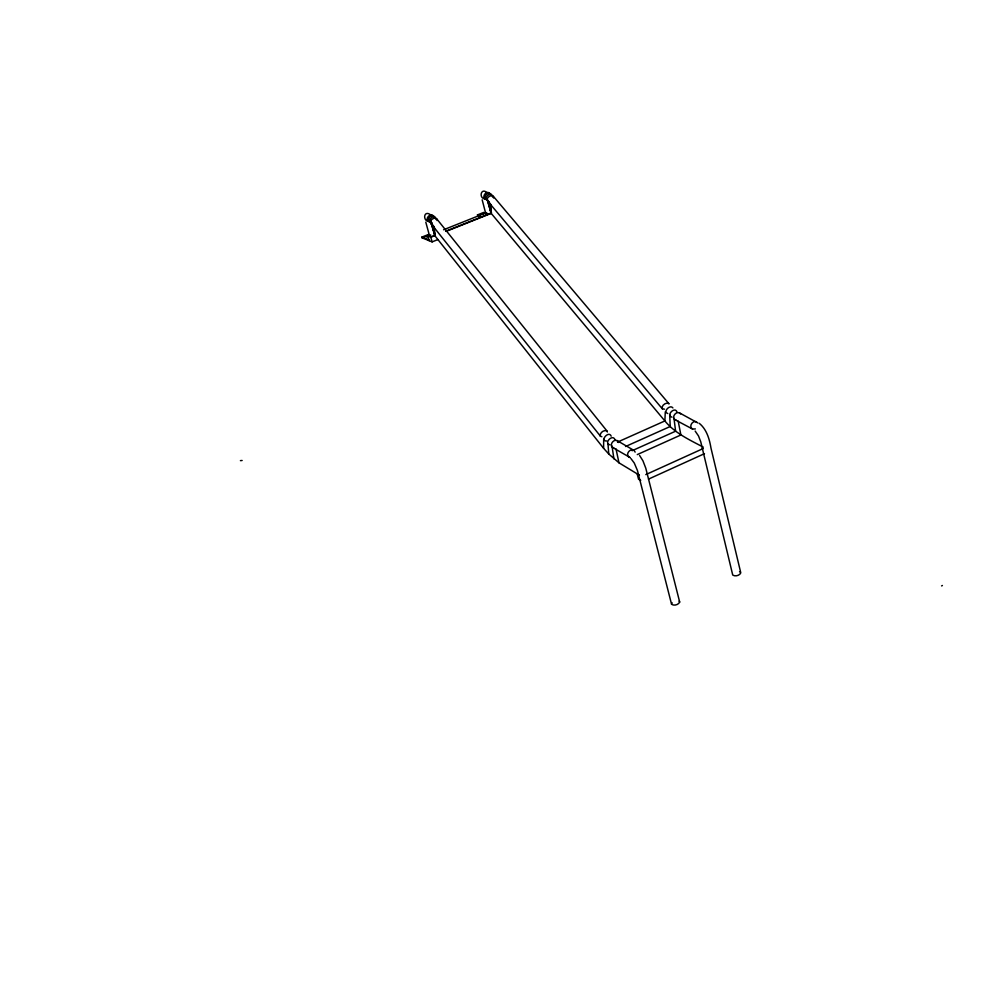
<?xml version="1.0" encoding="UTF-8"?>
<svg xmlns="http://www.w3.org/2000/svg" width="992" height="992" viewBox="0 0 992 992"><rect width="100%" height="100%" fill="white"/><g stroke="black" fill="none" stroke-linecap="round" stroke-linejoin="round"><path stroke-width="1.49" d="M435.389 235.302C434.161 235.86 429.548 237.683 429.858 235.513M435.984 219.406C435.228 211.854 424.254 222.63 432.19 223.039M639.071 474.982L618.983 462.83L608.766 454.014L603.595 448.297L603.669 439.27M492.528 196.949C492.33 190.117 481.604 198.474 487.928 200.57M665.285 411.866L664.876 420.943C674.944 433.268 689.614 439.865 703.316 447.169M437.038 220.522C437.15 215.252 428.073 219.964 430.962 223.56L600.544 436.319L601.871 436.703M493.619 198.028C493.855 192.758 484.89 197.458 487.642 201.029L662.371 408.865L664.491 409.163M699.236 423.311C706.676 429.263 709.466 439.072 710.979 448.086L740.788 572.868C739.685 575.633 735.109 576.724 732.728 575.038L700.774 441.874L698.504 435.959L695.169 431.074M639.58 455.44L642.952 460.834L645.78 468.187L679.681 602.07C678.528 604.822 673.928 606.087 671.559 604.252L637.447 470.53L634.272 463.041L630.986 458.639M672.018 602.628L671.559 604.252M486.402 212.747C484.48 215.152 490.556 213.627 491.573 212.846M941.594 585.912L942.4 585.503M648.495 479.124L704.481 453.666M645.792 474.61L703.241 448.52M632.14 450.703L675.602 431.198L673.977 418.227M637.273 454.596L680.884 434.98L678.181 421.079M617.52 442.085L664.876 420.943L491.189 213.379L487.246 199.528L491.189 213.379L490.718 204.278M625.53 446.512L670.232 426.498L669.674 414.631M421.873 237.113L428.284 234.546L428.494 235.265L422.071 237.82L421.873 237.113L429.015 239.965M480.178 216.516L477.45 214.929L483.749 212.412L483.947 213.119M429.164 240.709L427.837 236.071L430.702 234.918M443.622 229.76L486.65 212.573M427.837 236.071L430.788 237.224L435.004 235.538M445.817 231.173L491.3 213.044M446.202 231.359L491.189 213.379L489.961 203.224M422.071 237.82L432.115 241.887L437.869 239.58M695.367 428.928L692.528 429.04L675.168 419.814C671.237 417.545 675.589 411.258 679.346 412.808L697.835 422.939M606.794 441.018C599.255 441.279 608.877 430.02 611.184 436.158M240.424 460.635L242.135 460.486M431.309 222.27C423.795 222.134 432.276 211.11 434.93 217.694M486.96 199.28C480.078 199.33 486.216 188.592 490.085 193.849M429.66 221.352C422.679 222.245 423.187 209.87 430.094 214.458M486.092 198.946C478.07 199.528 480.748 186.471 487.295 192.919M667.79 413.54C662.47 412.077 670.071 403.942 672.898 407.923M609.869 444.838C603.347 443.213 612.796 433.578 614.966 439.667M432.264 224.056L430.962 223.56M671.944 417.148C665.632 415.45 674.969 405.964 676.99 412.027M488.895 201.537L487.642 201.029M635.14 452.116L634.186 450.566L617.086 440.572C612.82 438.7 608.418 446.772 613.775 447.851M612.895 447.64L630.317 457.659M675.168 419.814L676.023 420.025M633.404 450.095C629.312 448.384 625.072 455.229 629.399 457.436M696.508 421.774C692.478 420.075 688.349 426.833 692.528 429.04M429.586 221.712C423.014 219.976 431.532 210.75 433.926 217.025M477.45 214.929L479.979 215.797M739.536 571.752L740.206 572.012M434.236 226.808L434.967 235.848L430.615 221.154L434.967 235.848L603.595 448.297M607.364 432.004L606.893 430.888C604.004 429.586 599.776 432.686 600.185 435.835L600.544 436.319M639.406 475.317L637.236 474.114L638.55 479.235L640.72 480.45M669.017 403.955L668.695 403.471C665.843 402.02 660.895 405.778 662.371 408.865M617.086 440.572L618.673 442.494M679.346 412.808L680.574 413.912M486.229 199.59C481.529 196.726 489.75 189.856 491.449 195.263M679.148 601.177L679.681 602.07M493.185 196.131L668.695 403.471M436.542 218.624L606.893 430.888M430.987 215.227L431.681 216.144M430.788 237.224L432.115 241.887M425.791 222.171L429.623 236.133M482.162 199.801L485.77 213.702M431.743 222.927L434.967 235.848L433.504 225.717M488.176 200.483L491.189 213.379L489.205 202.343M616.007 448.88L618.983 462.83M432.772 224.812L434.967 235.848M611.99 445.904L613.924 458.887M607.972 443.66L608.766 454.014M482.087 214.421L483.526 214.086L482.087 214.421M426.448 236.642L427.899 236.356L426.448 236.642"/></g></svg>
